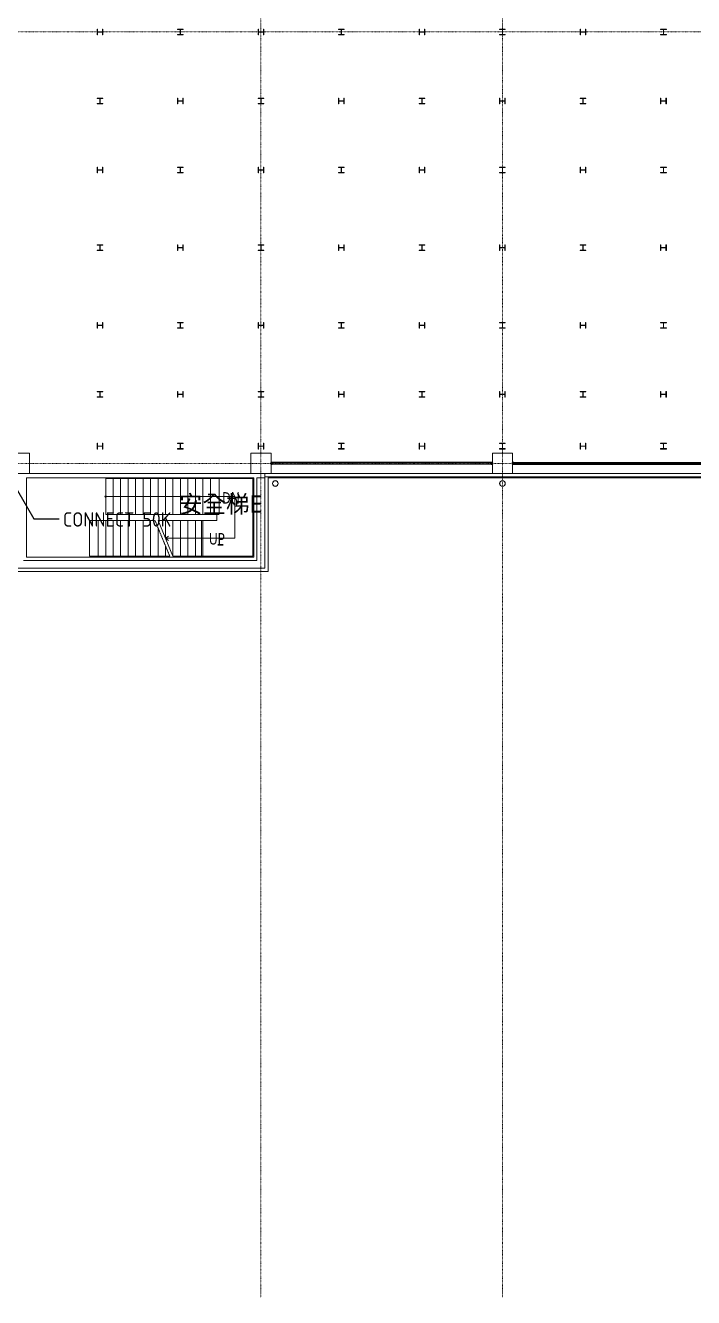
# Model space of a CAD drawing. Extents: x -32000 to 363140, y -29000 to 144266.
# Drawn here: x 176609 to 199847, y -29000 to 15225 of the extents above; entities that cross this region are included whole.
import ezdxf
from ezdxf.enums import TextEntityAlignment as Align

# ---------------------------------------------------------------- set-up
doc = ezdxf.new("R2010")
doc.units = 0
doc.header["$LTSCALE"] = 10
for name, pattern in [('H12PL25$0$JJP_三點線', [0.9, 0.3, -0.15, 0, -0.15, 0, -0.15, 0, -0.15]), ('H12PL25$0$JJP_虛線(退縮線、投影線、地下室範圍、非屬本工程、圖面分區)', [0.45, 0.3, -0.15]), ('H12PL25$0$虛線', [0.846667, 0.423333, -0.423333])]:
    doc.linetypes.add(name, pattern=pattern)
for name, color, linetype in [('H12PL25$0$A-OBJE-MEP', 252, 'Continuous'), ('H12PL25$0$A-STRS', 252, 'Continuous'), ('H12PL25$0$A-TEXT', 252, 'Continuous'), ('H12PL25$0$A-WALL-EX', 252, 'Continuous'), ('H12PL25$0$A-WALL-IN', 252, 'Continuous'), ('H12PL25$0$A-ZONE', 252, 'Continuous'), ('H12PL25$0$S-COL', 252, 'Continuous'), ('H12PL25$0$S-GRID', 252, 'Continuous'), ('XFDP20$0$A-Partition-Col (50K)', 1, 'Continuous'), ('XFDP20$0$A-W-R1 (Rockwool) (50K)', 2, 'Continuous'), ('XFM1P20-200k$0$$0$M-PIPE-TEXT', 3, 'Continuous'), ('XFM1P20-200k$0$$0$M-PIPE-TEXT-ARROR', 91, 'Continuous')]:
    doc.layers.add(name, color=color, linetype=linetype)
doc.styles.add('H12PL25$0$Standard', font='', dxfattribs={"width": 0.8})
doc.styles.add('XFM1P20-200k$0$$0$aa-txt', font='isocp.shx', dxfattribs={"bigfont": 'chineset.shx'})
doc.styles.get('H12PL25$0$Standard').set_extended_font_data('Microsoft JhengHei')
doc.dimstyles.new('XFM1P20-200k$0$$0$adim-200', dxfattribs={"dimscale": 200, "dimtxt": 0.3, "dimasz": 2.5, "dimexe": 0.1, "dimexo": 0.5, "dimgap": 0.15, "dimtad": 0, "dimdec": 4, "dimzin": 3, "dimdsep": 46, "dimtxsty": 'XFM1P20-200k$0$$0$aa-txt', "dimcen": 2.5, "dimclrd": 256, "dimclre": 256, "dimclrt": 256, "dimadec": 0, "dimazin": 0, "dimtfac": 1, "dimtdec": 4, "dimtmove": 0, "dimatfit": 3, "dimfxl": 1, "dimtolj": 1, "dimtzin": 0, "dimarcsym": 0})

# ---------------------------------------------------------------- blocks, each defined once
blk = doc.blocks.new('XFDP20$0$TP1-50-Partition_Col-side')
blk.add_lwpolyline([(-2.5, -4), (-2.5, -3.9), (-2.6, -3.9), (-2.5, -3), (-2.5, -0.3), (-2.4, -0.2), (-0.7, -0.2), (-0.5, -0.2), (-0.1, -0.2), (0, -0.2), (0, -0.2), (0.5, -0.2), (0.6, -0.2), (2.4, -0.2), (2.5, -0.3), (2.5, -3), (2.6, -3.9), (2.5, -3.9), (2.5, -4), (2.7, -4), (2.7, 0), (-2.7, 0), (-2.7, -4)], close=True)
for points in [[(-1.6, -2.1), (-2.3, -2.1, 0.414213), (-2.4, -2.2), (-2.4, -3.6), (-2.5, -3.6), (-2.5, -2.2, -0.414213), (-2.3, -2), (-1.6, -2), (-1.6, -2.1)], [(1.6, -2.1), (2.3, -2.1, -0.414213), (2.4, -2.2), (2.4, -3.6), (2.5, -3.6), (2.5, -2.2, 0.414213), (2.3, -2), (1.6, -2), (1.6, -2.1)]]:
    blk.add_lwpolyline(points, format="xyb")
blk.add_lwpolyline([(2.2, -3.6), (-2.2, -3.6, -0.414214), (-2.3, -3.5), (-2.3, -2.6, -0.414214), (-2.2, -2.5), (-1.3, -2.5, 0.414214), (-1.1, -2.3), (-1.1, -2.2, 0.414214), (-1.3, -2.1), (-1.9, -2.1), (-1.9, -2.1), (-1.3, -2.1, -0.414214), (-1.2, -2.2), (-1.2, -2.3, -0.414214), (-1.3, -2.4), (-2.2, -2.4, 0.414214), (-2.4, -2.6), (-2.4, -3.5, 0.414214), (-2.2, -3.6), (2.2, -3.6, 0.414214), (2.4, -3.5), (2.4, -2.6, 0.414214), (2.2, -2.4), (1.3, -2.4, -0.414214), (1.2, -2.3), (1.2, -2.2, -0.414214), (1.3, -2.1), (1.9, -2.1), (1.9, -2.1), (1.3, -2.1, 0.414214), (1.1, -2.2), (1.1, -2.3, 0.414214), (1.3, -2.5), (2.2, -2.5, -0.414214), (2.3, -2.6), (2.3, -3.5, -0.414214)], format="xyb", close=True)
blk = doc.blocks.new('XFDP20')
at = {"layer": 'XFDP20$0$A-W-R1 (Rockwool) (50K)'}
for p, q in [((192850, 25, 0), (185150, 25, 0)), ((193550, 25, 0), (201250, 25, 0)), ((192850, -25, 0), (185150, -25, 0)), ((193550, -25, 0), (201250, -25, 0))]:
    blk.add_line(p, q, dxfattribs=at)
at = {"layer": 'XFDP20$0$A-Partition-Col (50K)', "yscale": 10, "zscale": 10}
for p, xscale, rotation in [((185150, 0), -10, 90), ((192850, 0, 0), 10, 270), ((193550, 0, 0), -10, 90)]:
    blk.add_blockref('XFDP20$0$TP1-50-Partition_Col-side', p, dxfattribs=dict(at, xscale=xscale, rotation=rotation))
blk = doc.blocks.new('H12PL25')
at = {"layer": 'H12PL25$0$A-OBJE-MEP', "lineweight": 0, "flags": 128}
for points in [[(185395, -700, 1), (185205, -700, 1)], [(193295, -700, 1), (193105, -700, 1)]]:
    blk.add_lwpolyline(points, format="xyb", close=True, dxfattribs=at)
at = {"layer": 'H12PL25$0$A-OBJE-MEP', "lineweight": 0}
for centre in [(185300, -700), (193200, -700)]:
    blk.add_circle(centre, 100, dxfattribs=at)
at = {"layer": 'H12PL25$0$A-STRS', "lineweight": 0}
for p, q in [((179400, -530), (179400, -1780)), ((183040, -530), (179400, -530)), ((179400, -530), (179400, -1780)), ((179660, -530), (179400, -530)), ((179660, -530), (179660, -1780)), ((179660, -1780), (179660, -530)), ((179660, -530), (179660, -1780)), ((179920, -530), (179660, -530)), ((179920, -530), (179920, -1780)), ((179920, -1780), (179920, -530)), ((179920, -530), (179920, -1780)), ((180180, -530), (179920, -530)), ((180180, -530), (180180, -1780)), ((180180, -1780), (180180, -530)), ((180180, -530), (180180, -1780)), ((180440, -530), (180180, -530)), ((180440, -530), (180440, -1780)), ((180440, -1780), (180440, -530)), ((180440, -530), (180440, -1780)), ((180700, -530), (180440, -530)), ((180700, -530), (180700, -1780)), ((180700, -1780), (180700, -530)), ((180700, -530), (180700, -1780)), ((180960, -530), (180700, -530)), ((180960, -530), (180960, -1780)), ((180960, -1780), (180960, -530)), ((180960, -530), (180960, -1780)), ((181220, -530), (180960, -530)), ((181220, -530), (181220, -1780)), ((181220, -1780), (181220, -530)), ((181220, -530), (181220, -1780)), ((181480, -530), (181220, -530)), ((181480, -530), (181480, -1780)), ((181480, -1780), (181480, -530)), ((181480, -530), (181480, -1780)), ((181740, -530), (181480, -530)), ((181740, -530), (181740, -1780)), ((181740, -1780), (181740, -530)), ((181740, -530), (181740, -1780)), ((182000, -530), (181740, -530)), ((182000, -530), (182000, -1780)), ((182000, -1780), (182000, -530)), ((182000, -530), (182000, -1780)), ((182260, -530), (182000, -530)), ((182260, -530), (182260, -1780)), ((182260, -1780), (182260, -530)), ((182260, -530), (182260, -1780)), ((182520, -530), (182260, -530)), ((182520, -530), (182520, -1780)), ((182520, -1780), (182520, -530)), ((182520, -530), (182520, -1780)), ((182780, -530), (182520, -530)), ((182780, -530), (182780, -1780)), ((182780, -1780), (182780, -530)), ((182780, -530), (182780, -1780)), ((183040, -530), (182780, -530)), ((183346.68, -530), (183040, -530)), ((183040, -530), (183040, -1780)), ((183040, -530), (183040, -1780)), ((183040, -530), (183040, -1780)), ((183040, -1780), (183040, -530)), ((184520, -530), (183040, -530)), ((183040, -530), (183040, -1780)), ((184520, -530), (183346.68, -530)), ((184520, -3230), (184520, -530)), ((184520, -3230), (184520, -530)), ((179400, -1155), (179660, -1155)), ((179660, -1155), (183040, -1155)), ((183040, -1155), (183895, -1155)), ((183895, -1155), (183895, -2605)), ((179400, -1780), (183040, -1780)), ((179400, -1780), (179660, -1780)), ((179660, -1780), (179920, -1780)), ((179920, -1780), (180180, -1780)), ((180180, -1780), (180440, -1780)), ((180440, -1780), (180700, -1780)), ((180700, -1780), (180960, -1780)), ((180960, -1780), (181220, -1780)), ((181220, -1780), (181480, -1780)), ((182780, -1980), (181220, -1980)), ((181480, -1980), (181220, -1980)), ((181740, -3230), (181220, -1980)), ((181480, -1780), (181740, -1780)), ((181480, -2605), (181480, -1980)), ((181740, -1980), (181480, -1980)), ((181480, -1980), (181480, -2605)), ((181480, -2605), (181480, -1980)), ((181740, -1780), (182000, -1780)), ((181740, -3230), (181740, -1980)), ((182000, -1980), (181740, -1980)), ((181740, -1980), (181740, -3230)), ((181740, -3230), (181740, -1980)), ((182000, -1780), (182260, -1780)), ((182000, -3230), (182000, -1980)), ((182260, -1980), (182000, -1980)), ((182000, -1980), (182000, -3230)), ((182000, -3230), (182000, -1980)), ((182260, -1780), (182520, -1780)), ((182260, -3230), (182260, -1980)), ((182520, -1980), (182260, -1980)), ((182260, -1980), (182260, -3230)), ((182260, -3230), (182260, -1980)), ((182520, -1780), (182780, -1780)), ((182520, -3230), (182520, -1980)), ((182780, -1980), (182520, -1980)), ((182520, -1980), (182520, -3230)), ((182520, -3230), (182520, -1980)), ((182780, -1780), (183040, -1780)), ((183270, -1980), (182780, -1980)), ((182780, -3230), (182780, -1980)), ((182780, -3230), (182780, -1980)), ((183270, -1980), (182780, -1980)), ((182780, -1980), (182780, -3230)), ((182780, -3230), (182780, -1980)), ((183040, -1780), (183270, -1780)), ((183040, -1780), (183270, -1780)), ((183270, -1780), (183270, -1980)), ((183270, -1780), (183270, -1980)), ((181580, -2530), (181480, -2605)), ((182780, -2605), (181480, -2605)), ((181480, -2605), (181580, -2680)), ((183895, -2605), (182780, -2605)), ((181740, -3230), (182780, -3230)), ((181740, -3230), (182000, -3230)), ((182000, -3230), (182260, -3230)), ((182260, -3230), (182520, -3230)), ((182520, -3230), (182780, -3230)), ((182780, -3230), (184520, -3230)), ((182780, -3230), (184520, -3230))]:
    blk.add_line(p, q, dxfattribs=at)
at = {"layer": 'H12PL25$0$A-STRS', "linetype": 'H12PL25$0$JJP_虛線(退縮線、投影線、地下室範圍、非屬本工程、圖面分區)', "lineweight": 0}
for p, q in [((179664.35, -1780), (179664.35, -530)), ((183346.68, -1780), (183346.68, -530)), ((179140, -1980), (178833.32, -1980)), ((178833.32, -1980), (178833.32, -3230)), ((179140, -3230), (179140, -1980)), ((179400, -1980), (179140, -1980)), ((179140, -1980), (179140, -3230)), ((179400, -3230), (179400, -1980)), ((179660, -1980), (179400, -1980)), ((179400, -1980), (179400, -3230)), ((179400, -3230), (179400, -1980)), ((179660, -3230), (179660, -1980)), ((179920, -1980), (179660, -1980)), ((179660, -1980), (179660, -3230)), ((179660, -3230), (179660, -1980)), ((179920, -3230), (179920, -1980)), ((180180, -1980), (179920, -1980)), ((179920, -1980), (179920, -3230)), ((179920, -3230), (179920, -1980)), ((180180, -3230), (180180, -1980)), ((180440, -1980), (180180, -1980)), ((180180, -1980), (180180, -3230)), ((180180, -3230), (180180, -1980)), ((180440, -3230), (180440, -1980)), ((180700, -1980), (180440, -1980)), ((180440, -1980), (180440, -3230)), ((180440, -3230), (180440, -1980)), ((180700, -3230), (180700, -1980)), ((180960, -1980), (180700, -1980)), ((180700, -1980), (180700, -3230)), ((180700, -3230), (180700, -1980)), ((180960, -3230), (180960, -1980)), ((181111.69, -1980), (180960, -1980)), ((180960, -1980), (180960, -3230)), ((180960, -3230), (180960, -1980)), ((181631.69, -3230), (181111.69, -1980)), ((182733.32, -3230), (182733.32, -1980)), ((183270, -1780), (183346.68, -1780)), ((181220, -3230), (181220, -2240.36)), ((181220, -2240.36), (181220, -3230)), ((181220, -3230), (181220, -2240.36)), ((181480, -3230), (181480, -2865.36)), ((181480, -2865.36), (181480, -3230)), ((181480, -3230), (181480, -2865.36)), ((178833.32, -3230), (179140, -3230)), ((179140, -3230), (179400, -3230)), ((179400, -3230), (179660, -3230)), ((179660, -3230), (179920, -3230)), ((179920, -3230), (180180, -3230)), ((180180, -3230), (180440, -3230)), ((180440, -3230), (180700, -3230)), ((180700, -3230), (180960, -3230)), ((180960, -3230), (181220, -3230)), ((181220, -3230), (181480, -3230)), ((181480, -3230), (181631.69, -3230))]:
    blk.add_line(p, q, dxfattribs=at)
at = {"layer": 'H12PL25$0$A-STRS', "linetype": 'H12PL25$0$虛線', "lineweight": 0}
for p, q in [((181111.69, -1980), (179140, -1980)), ((179140, -3230), (181631.69, -3230))]:
    blk.add_line(p, q, dxfattribs=at)
at = {"layer": 'H12PL25$0$A-STRS', "lineweight": 0, "flags": 128}
blk.add_lwpolyline([(179400, -1180, 1), (179400, -1130, 1)], format="xyb", close=True, dxfattribs=at)
at = {"layer": 'H12PL25$0$A-WALL-EX', "lineweight": 0}
for p, q in [((185050, -350), (184930, -350)), ((184930, -350), (184930, -465)), ((185050, -350), (184930, -350)), ((184930, -465), (185050, -465)), ((184930, -465), (185050, -465)), ((243100, -465), (185050, -465))]:
    blk.add_line(p, q, dxfattribs=at)
at = {"layer": 'H12PL25$0$A-WALL-EX', "lineweight": 0, "flags": 128}
for points in [[(184930, -350), (184930, -3640)], [(185050, -350), (184930, -350)], [(243220, -350), (185050, -350)], [(185050, -500), (185050, -465)], [(185050, -3640), (185050, -465)], [(185050, -500), (243100, -500)], [(185050, -500), (243100, -500)], [(185050, -500), (243100, -500)], [(185050, -500), (243100, -500)], [(176150, -3760), (185050, -3760)], [(184930, -3640), (176270, -3640)], [(185050, -3760), (185050, -3640)]]:
    blk.add_lwpolyline(points, dxfattribs=at)
at = {"layer": 'H12PL25$0$A-WALL-IN', "lineweight": 0, "flags": 128}
for points in [[(184450, -350), (176750, -350)], [(184930, -500), (184930, -350)], [(176650, -3259.5), (176650, -500)], [(176650, -500), (184549.5, -500)], [(184549.5, -500), (184549.5, -3259.5)], [(184662.5, -3372.5), (184662.5, -500)], [(184662.5, -500), (184930, -500)], [(176537, -3372.5), (176650, -3372.5)], [(184549.5, -3259.5), (176650, -3259.5)], [(176650, -3372.5), (184549.5, -3372.5)], [(184662.5, -3372.5), (184549.5, -3372.5)]]:
    blk.add_lwpolyline(points, dxfattribs=at)
at = {"layer": 'H12PL25$0$S-COL', "lineweight": 0, "flags": 128}
for points in [[(179100, 15100), (179112, 15100), (179112, 15017, 0.41421356), (179125, 15004), (179275, 15004, 0.41421356), (179288, 15017), (179288, 15100), (179300, 15100), (179300, 14900), (179288, 14900), (179288, 14983, 0.41421356), (179275, 14996), (179125, 14996, 0.41421356), (179112, 14983), (179112, 14900), (179100, 14900)], [(181900, 14900), (181900, 14912), (181983, 14912, 0.41421356), (181996, 14925), (181996, 15075, 0.41421356), (181983, 15088), (181900, 15088), (181900, 15100), (182100, 15100), (182100, 15088), (182017, 15088, 0.41421356), (182004, 15075), (182004, 14925, 0.41421356), (182017, 14912), (182100, 14912), (182100, 14900)], [(184700, 15100), (184712, 15100), (184712, 15017, 0.41421356), (184725, 15004), (184875, 15004, 0.41421356), (184888, 15017), (184888, 15100), (184900, 15100), (184900, 14900), (184888, 14900), (184888, 14983, 0.41421356), (184875, 14996), (184725, 14996, 0.41421356), (184712, 14983), (184712, 14900), (184700, 14900)], [(187500, 14900), (187500, 14912), (187583, 14912, 0.41421356), (187596, 14925), (187596, 15075, 0.41421356), (187583, 15088), (187500, 15088), (187500, 15100), (187700, 15100), (187700, 15088), (187617, 15088, 0.41421356), (187604, 15075), (187604, 14925, 0.41421356), (187617, 14912), (187700, 14912), (187700, 14900)], [(190300, 15100), (190312, 15100), (190312, 15017, 0.41421356), (190325, 15004), (190475, 15004, 0.41421356), (190488, 15017), (190488, 15100), (190500, 15100), (190500, 14900), (190488, 14900), (190488, 14983, 0.41421356), (190475, 14996), (190325, 14996, 0.41421356), (190312, 14983), (190312, 14900), (190300, 14900)], [(193100, 14900), (193100, 14912), (193183, 14912, 0.41421356), (193196, 14925), (193196, 15075, 0.41421356), (193183, 15088), (193100, 15088), (193100, 15100), (193300, 15100), (193300, 15088), (193217, 15088, 0.41421356), (193204, 15075), (193204, 14925, 0.41421356), (193217, 14912), (193300, 14912), (193300, 14900)], [(195900, 15100), (195912, 15100), (195912, 15017, 0.41421356), (195925, 15004), (196075, 15004, 0.41421356), (196088, 15017), (196088, 15100), (196100, 15100), (196100, 14900), (196088, 14900), (196088, 14983, 0.41421356), (196075, 14996), (195925, 14996, 0.41421356), (195912, 14983), (195912, 14900), (195900, 14900)], [(198700, 14900), (198700, 14912), (198783, 14912, 0.41421356), (198796, 14925), (198796, 15075, 0.41421356), (198783, 15088), (198700, 15088), (198700, 15100), (198900, 15100), (198900, 15088), (198817, 15088, 0.41421356), (198804, 15075), (198804, 14925, 0.41421356), (198817, 14912), (198900, 14912), (198900, 14900)], [(179100, 12500), (179100, 12512), (179183, 12512, 0.41421356), (179196, 12525), (179196, 12675, 0.41421356), (179183, 12688), (179100, 12688), (179100, 12700), (179300, 12700), (179300, 12688), (179217, 12688, 0.41421356), (179204, 12675), (179204, 12525, 0.41421356), (179217, 12512), (179300, 12512), (179300, 12500)], [(181900, 12700), (181912, 12700), (181912, 12617, 0.41421356), (181925, 12604), (182075, 12604, 0.41421356), (182088, 12617), (182088, 12700), (182100, 12700), (182100, 12500), (182088, 12500), (182088, 12583, 0.41421356), (182075, 12596), (181925, 12596, 0.41421356), (181912, 12583), (181912, 12500), (181900, 12500)], [(184700, 12500), (184700, 12512), (184783, 12512, 0.41421356), (184796, 12525), (184796, 12675, 0.41421356), (184783, 12688), (184700, 12688), (184700, 12700), (184900, 12700), (184900, 12688), (184817, 12688, 0.41421356), (184804, 12675), (184804, 12525, 0.41421356), (184817, 12512), (184900, 12512), (184900, 12500)], [(187500, 12700), (187512, 12700), (187512, 12617, 0.41421356), (187525, 12604), (187675, 12604, 0.41421356), (187688, 12617), (187688, 12700), (187700, 12700), (187700, 12500), (187688, 12500), (187688, 12583, 0.41421356), (187675, 12596), (187525, 12596, 0.41421356), (187512, 12583), (187512, 12500), (187500, 12500)], [(190300, 12500), (190300, 12512), (190383, 12512, 0.41421356), (190396, 12525), (190396, 12675, 0.41421356), (190383, 12688), (190300, 12688), (190300, 12700), (190500, 12700), (190500, 12688), (190417, 12688, 0.41421356), (190404, 12675), (190404, 12525, 0.41421356), (190417, 12512), (190500, 12512), (190500, 12500)], [(193100, 12700), (193112, 12700), (193112, 12617, 0.41421356), (193125, 12604), (193275, 12604, 0.41421356), (193288, 12617), (193288, 12700), (193300, 12700), (193300, 12500), (193288, 12500), (193288, 12583, 0.41421356), (193275, 12596), (193125, 12596, 0.41421356), (193112, 12583), (193112, 12500), (193100, 12500)], [(195900, 12500), (195900, 12512), (195983, 12512, 0.41421356), (195996, 12525), (195996, 12675, 0.41421356), (195983, 12688), (195900, 12688), (195900, 12700), (196100, 12700), (196100, 12688), (196017, 12688, 0.41421356), (196004, 12675), (196004, 12525, 0.41421356), (196017, 12512), (196100, 12512), (196100, 12500)], [(198700, 12700), (198712, 12700), (198712, 12617, 0.41421356), (198725, 12604), (198875, 12604, 0.41421356), (198888, 12617), (198888, 12700), (198900, 12700), (198900, 12500), (198888, 12500), (198888, 12583, 0.41421356), (198875, 12596), (198725, 12596, 0.41421356), (198712, 12583), (198712, 12500), (198700, 12500)], [(179100, 10300), (179112, 10300), (179112, 10217, 0.41421356), (179125, 10204), (179275, 10204, 0.41421356), (179288, 10217), (179288, 10300), (179300, 10300), (179300, 10100), (179288, 10100), (179288, 10183, 0.41421356), (179275, 10196), (179125, 10196, 0.41421356), (179112, 10183), (179112, 10100), (179100, 10100)], [(181900, 10100), (181900, 10112), (181983, 10112, 0.41421356), (181996, 10125), (181996, 10275, 0.41421356), (181983, 10288), (181900, 10288), (181900, 10300), (182100, 10300), (182100, 10288), (182017, 10288, 0.41421356), (182004, 10275), (182004, 10125, 0.41421356), (182017, 10112), (182100, 10112), (182100, 10100)], [(184700, 10300), (184712, 10300), (184712, 10217, 0.41421356), (184725, 10204), (184875, 10204, 0.41421356), (184888, 10217), (184888, 10300), (184900, 10300), (184900, 10100), (184888, 10100), (184888, 10183, 0.41421356), (184875, 10196), (184725, 10196, 0.41421356), (184712, 10183), (184712, 10100), (184700, 10100)], [(187500, 10100), (187500, 10112), (187583, 10112, 0.41421356), (187596, 10125), (187596, 10275, 0.41421356), (187583, 10288), (187500, 10288), (187500, 10300), (187700, 10300), (187700, 10288), (187617, 10288, 0.41421356), (187604, 10275), (187604, 10125, 0.41421356), (187617, 10112), (187700, 10112), (187700, 10100)], [(190300, 10300), (190312, 10300), (190312, 10217, 0.41421356), (190325, 10204), (190475, 10204, 0.41421356), (190488, 10217), (190488, 10300), (190500, 10300), (190500, 10100), (190488, 10100), (190488, 10183, 0.41421356), (190475, 10196), (190325, 10196, 0.41421356), (190312, 10183), (190312, 10100), (190300, 10100)], [(193100, 10100), (193100, 10112), (193183, 10112, 0.41421356), (193196, 10125), (193196, 10275, 0.41421356), (193183, 10288), (193100, 10288), (193100, 10300), (193300, 10300), (193300, 10288), (193217, 10288, 0.41421356), (193204, 10275), (193204, 10125, 0.41421356), (193217, 10112), (193300, 10112), (193300, 10100)], [(195900, 10300), (195912, 10300), (195912, 10217, 0.41421356), (195925, 10204), (196075, 10204, 0.41421356), (196088, 10217), (196088, 10300), (196100, 10300), (196100, 10100), (196088, 10100), (196088, 10183, 0.41421356), (196075, 10196), (195925, 10196, 0.41421356), (195912, 10183), (195912, 10100), (195900, 10100)], [(198700, 10100), (198700, 10112), (198783, 10112, 0.41421356), (198796, 10125), (198796, 10275, 0.41421356), (198783, 10288), (198700, 10288), (198700, 10300), (198900, 10300), (198900, 10288), (198817, 10288, 0.41421356), (198804, 10275), (198804, 10125, 0.41421356), (198817, 10112), (198900, 10112), (198900, 10100)], [(179100, 7400), (179100, 7412), (179183, 7412, 0.41421356), (179196, 7425), (179196, 7575, 0.41421356), (179183, 7588), (179100, 7588), (179100, 7600), (179300, 7600), (179300, 7588), (179217, 7588, 0.41421356), (179204, 7575), (179204, 7425, 0.41421356), (179217, 7412), (179300, 7412), (179300, 7400)], [(181900, 7600), (181912, 7600), (181912, 7517, 0.41421356), (181925, 7504), (182075, 7504, 0.41421356), (182088, 7517), (182088, 7600), (182100, 7600), (182100, 7400), (182088, 7400), (182088, 7483, 0.41421356), (182075, 7496), (181925, 7496, 0.41421356), (181912, 7483), (181912, 7400), (181900, 7400)], [(184700, 7400), (184700, 7412), (184783, 7412, 0.41421356), (184796, 7425), (184796, 7575, 0.41421356), (184783, 7588), (184700, 7588), (184700, 7600), (184900, 7600), (184900, 7588), (184817, 7588, 0.41421356), (184804, 7575), (184804, 7425, 0.41421356), (184817, 7412), (184900, 7412), (184900, 7400)], [(187500, 7600), (187512, 7600), (187512, 7517, 0.41421356), (187525, 7504), (187675, 7504, 0.41421356), (187688, 7517), (187688, 7600), (187700, 7600), (187700, 7400), (187688, 7400), (187688, 7483, 0.41421356), (187675, 7496), (187525, 7496, 0.41421356), (187512, 7483), (187512, 7400), (187500, 7400)], [(190300, 7400), (190300, 7412), (190383, 7412, 0.41421356), (190396, 7425), (190396, 7575, 0.41421356), (190383, 7588), (190300, 7588), (190300, 7600), (190500, 7600), (190500, 7588), (190417, 7588, 0.41421356), (190404, 7575), (190404, 7425, 0.41421356), (190417, 7412), (190500, 7412), (190500, 7400)], [(193100, 7600), (193112, 7600), (193112, 7517, 0.41421356), (193125, 7504), (193275, 7504, 0.41421356), (193288, 7517), (193288, 7600), (193300, 7600), (193300, 7400), (193288, 7400), (193288, 7483, 0.41421356), (193275, 7496), (193125, 7496, 0.41421356), (193112, 7483), (193112, 7400), (193100, 7400)], [(195900, 7400), (195900, 7412), (195983, 7412, 0.41421356), (195996, 7425), (195996, 7575, 0.41421356), (195983, 7588), (195900, 7588), (195900, 7600), (196100, 7600), (196100, 7588), (196017, 7588, 0.41421356), (196004, 7575), (196004, 7425, 0.41421356), (196017, 7412), (196100, 7412), (196100, 7400)], [(198700, 7600), (198712, 7600), (198712, 7517, 0.41421356), (198725, 7504), (198875, 7504, 0.41421356), (198888, 7517), (198888, 7600), (198900, 7600), (198900, 7400), (198888, 7400), (198888, 7483, 0.41421356), (198875, 7496), (198725, 7496, 0.41421356), (198712, 7483), (198712, 7400), (198700, 7400)], [(179100, 4900), (179112, 4900), (179112, 4817, 0.41421356), (179125, 4804), (179275, 4804, 0.41421356), (179288, 4817), (179288, 4900), (179300, 4900), (179300, 4700), (179288, 4700), (179288, 4783, 0.41421356), (179275, 4796), (179125, 4796, 0.41421356), (179112, 4783), (179112, 4700), (179100, 4700)], [(181900, 4700), (181900, 4712), (181983, 4712, 0.41421356), (181996, 4725), (181996, 4875, 0.41421356), (181983, 4888), (181900, 4888), (181900, 4900), (182100, 4900), (182100, 4888), (182017, 4888, 0.41421356), (182004, 4875), (182004, 4725, 0.41421356), (182017, 4712), (182100, 4712), (182100, 4700)], [(184700, 4900), (184712, 4900), (184712, 4817, 0.41421356), (184725, 4804), (184875, 4804, 0.41421356), (184888, 4817), (184888, 4900), (184900, 4900), (184900, 4700), (184888, 4700), (184888, 4783, 0.41421356), (184875, 4796), (184725, 4796, 0.41421356), (184712, 4783), (184712, 4700), (184700, 4700)], [(187500, 4700), (187500, 4712), (187583, 4712, 0.41421356), (187596, 4725), (187596, 4875, 0.41421356), (187583, 4888), (187500, 4888), (187500, 4900), (187700, 4900), (187700, 4888), (187617, 4888, 0.41421356), (187604, 4875), (187604, 4725, 0.41421356), (187617, 4712), (187700, 4712), (187700, 4700)], [(190300, 4900), (190312, 4900), (190312, 4817, 0.41421356), (190325, 4804), (190475, 4804, 0.41421356), (190488, 4817), (190488, 4900), (190500, 4900), (190500, 4700), (190488, 4700), (190488, 4783, 0.41421356), (190475, 4796), (190325, 4796, 0.41421356), (190312, 4783), (190312, 4700), (190300, 4700)], [(193100, 4700), (193100, 4712), (193183, 4712, 0.41421356), (193196, 4725), (193196, 4875, 0.41421356), (193183, 4888), (193100, 4888), (193100, 4900), (193300, 4900), (193300, 4888), (193217, 4888, 0.41421356), (193204, 4875), (193204, 4725, 0.41421356), (193217, 4712), (193300, 4712), (193300, 4700)], [(195900, 4900), (195912, 4900), (195912, 4817, 0.41421356), (195925, 4804), (196075, 4804, 0.41421356), (196088, 4817), (196088, 4900), (196100, 4900), (196100, 4700), (196088, 4700), (196088, 4783, 0.41421356), (196075, 4796), (195925, 4796, 0.41421356), (195912, 4783), (195912, 4700), (195900, 4700)], [(198700, 4700), (198700, 4712), (198783, 4712, 0.41421356), (198796, 4725), (198796, 4875, 0.41421356), (198783, 4888), (198700, 4888), (198700, 4900), (198900, 4900), (198900, 4888), (198817, 4888, 0.41421356), (198804, 4875), (198804, 4725, 0.41421356), (198817, 4712), (198900, 4712), (198900, 4700)], [(179100, 2300), (179100, 2312), (179183, 2312, 0.41421356), (179196, 2325), (179196, 2475, 0.41421356), (179183, 2488), (179100, 2488), (179100, 2500), (179300, 2500), (179300, 2488), (179217, 2488, 0.41421356), (179204, 2475), (179204, 2325, 0.41421356), (179217, 2312), (179300, 2312), (179300, 2300)], [(181900, 2500), (181912, 2500), (181912, 2417, 0.41421356), (181925, 2404), (182075, 2404, 0.41421356), (182088, 2417), (182088, 2500), (182100, 2500), (182100, 2300), (182088, 2300), (182088, 2383, 0.41421356), (182075, 2396), (181925, 2396, 0.41421356), (181912, 2383), (181912, 2300), (181900, 2300)], [(184700, 2300), (184700, 2312), (184783, 2312, 0.41421356), (184796, 2325), (184796, 2475, 0.41421356), (184783, 2488), (184700, 2488), (184700, 2500), (184900, 2500), (184900, 2488), (184817, 2488, 0.41421356), (184804, 2475), (184804, 2325, 0.41421356), (184817, 2312), (184900, 2312), (184900, 2300)], [(187500, 2500), (187512, 2500), (187512, 2417, 0.41421356), (187525, 2404), (187675, 2404, 0.41421356), (187688, 2417), (187688, 2500), (187700, 2500), (187700, 2300), (187688, 2300), (187688, 2383, 0.41421356), (187675, 2396), (187525, 2396, 0.41421356), (187512, 2383), (187512, 2300), (187500, 2300)], [(190300, 2300), (190300, 2312), (190383, 2312, 0.41421356), (190396, 2325), (190396, 2475, 0.41421356), (190383, 2488), (190300, 2488), (190300, 2500), (190500, 2500), (190500, 2488), (190417, 2488, 0.41421356), (190404, 2475), (190404, 2325, 0.41421356), (190417, 2312), (190500, 2312), (190500, 2300)], [(193100, 2500), (193112, 2500), (193112, 2417, 0.41421356), (193125, 2404), (193275, 2404, 0.41421356), (193288, 2417), (193288, 2500), (193300, 2500), (193300, 2300), (193288, 2300), (193288, 2383, 0.41421356), (193275, 2396), (193125, 2396, 0.41421356), (193112, 2383), (193112, 2300), (193100, 2300)], [(195900, 2300), (195900, 2312), (195983, 2312, 0.41421356), (195996, 2325), (195996, 2475, 0.41421356), (195983, 2488), (195900, 2488), (195900, 2500), (196100, 2500), (196100, 2488), (196017, 2488, 0.41421356), (196004, 2475), (196004, 2325, 0.41421356), (196017, 2312), (196100, 2312), (196100, 2300)], [(198700, 2500), (198712, 2500), (198712, 2417, 0.41421356), (198725, 2404), (198875, 2404, 0.41421356), (198888, 2417), (198888, 2500), (198900, 2500), (198900, 2300), (198888, 2300), (198888, 2383, 0.41421356), (198875, 2396), (198725, 2396, 0.41421356), (198712, 2383), (198712, 2300), (198700, 2300)], [(179100, 700), (179112, 700), (179112, 617, 0.41421356), (179125, 604), (179275, 604, 0.41421356), (179288, 617), (179288, 700), (179300, 700), (179300, 500), (179288, 500), (179288, 583, 0.41421356), (179275, 596), (179125, 596, 0.41421356), (179112, 583), (179112, 500), (179100, 500)], [(181900, 500), (181900, 512), (181983, 512, 0.41421356), (181996, 525), (181996, 675, 0.41421356), (181983, 688), (181900, 688), (181900, 700), (182100, 700), (182100, 688), (182017, 688, 0.41421356), (182004, 675), (182004, 525, 0.41421356), (182017, 512), (182100, 512), (182100, 500)], [(184700, 700), (184712, 700), (184712, 617, 0.41421356), (184725, 604), (184875, 604, 0.41421356), (184888, 617), (184888, 700), (184900, 700), (184900, 500), (184888, 500), (184888, 583, 0.41421356), (184875, 596), (184725, 596, 0.41421356), (184712, 583), (184712, 500), (184700, 500)], [(187500, 500), (187500, 512), (187583, 512, 0.41421356), (187596, 525), (187596, 675, 0.41421356), (187583, 688), (187500, 688), (187500, 700), (187700, 700), (187700, 688), (187617, 688, 0.41421356), (187604, 675), (187604, 525, 0.41421356), (187617, 512), (187700, 512), (187700, 500)], [(190300, 700), (190312, 700), (190312, 617, 0.41421356), (190325, 604), (190475, 604, 0.41421356), (190488, 617), (190488, 700), (190500, 700), (190500, 500), (190488, 500), (190488, 583, 0.41421356), (190475, 596), (190325, 596, 0.41421356), (190312, 583), (190312, 500), (190300, 500)], [(193100, 500), (193100, 512), (193183, 512, 0.41421356), (193196, 525), (193196, 675, 0.41421356), (193183, 688), (193100, 688), (193100, 700), (193300, 700), (193300, 688), (193217, 688, 0.41421356), (193204, 675), (193204, 525, 0.41421356), (193217, 512), (193300, 512), (193300, 500)], [(195900, 700), (195912, 700), (195912, 617, 0.41421356), (195925, 604), (196075, 604, 0.41421356), (196088, 617), (196088, 700), (196100, 700), (196100, 500), (196088, 500), (196088, 583, 0.41421356), (196075, 596), (195925, 596, 0.41421356), (195912, 583), (195912, 500), (195900, 500)], [(198700, 500), (198700, 512), (198783, 512, 0.41421356), (198796, 525), (198796, 675, 0.41421356), (198783, 688), (198700, 688), (198700, 700), (198900, 700), (198900, 688), (198817, 688, 0.41421356), (198804, 675), (198804, 525, 0.41421356), (198817, 512), (198900, 512), (198900, 500)]]:
    blk.add_lwpolyline(points, format="xyb", close=True, dxfattribs=at)
for points in [[(176270, -350), (176750, -350), (176750, 350), (176050, 350), (176050, -350)], [(185150, -350), (185150, 350), (184450, 350), (184450, -350), (184930, -350)], [(193550, -350), (193550, 350), (192850, 350), (192850, -350)]]:
    blk.add_lwpolyline(points, dxfattribs=at)
at = {"layer": 'H12PL25$0$S-GRID', "linetype": 'H12PL25$0$JJP_三點線', "lineweight": 0}
for p, q in [((184800, 128250), (184800, -28000)), ((193200, 128250), (193200, -28000)), ((-29000, 15000), (289600, 15000)), ((-29000, 0), (289600, 0)), ((184800, -28000), (184800, -29000)), ((193200, -28000), (193200, -29000))]:
    blk.add_line(p, q, dxfattribs=at)
blk.add_blockref('XFDP20', (0, 0))
at = {"layer": 'H12PL25$0$A-TEXT', "linetype": 'Continuous', "lineweight": 0, "char_height": 400, "attachment_point": 4, "style": 'H12PL25$0$Standard'}
for s, insert in [('\\A1;DN', (183446.14, -1200.61)), ('\\A1;UP', (182989.82, -2624.51))]:
    blk.add_mtext(s, dxfattribs=dict(at, insert=insert))
at = {"layer": 'H12PL25$0$A-ZONE', "style": 'H12PL25$0$Standard'}
for s, p in [('安全梯E', (183393.11, -1114.51)), ('-', (183393.11, -2456.4))]:
    blk.add_text(s, height=600, dxfattribs=at).set_placement(p, align=Align.TOP_CENTER)
blk = doc.blocks.new('XFM1P20-200k')
at = {"layer": 'XFM1P20-200k$0$$0$M-PIPE-TEXT', "style": 'XFM1P20-200k$0$$0$aa-txt'}
blk.add_text('CONNECT 50K', height=500, dxfattribs=at).set_placement((177914, -1949, 0), align=Align.MIDDLE_LEFT)
at = {"layer": 'XFM1P20-200k$0$$0$M-PIPE-TEXT-ARROR'}
blk.add_leader([(175001, 1350, 0), (176901, -1928, 0), (177787, -1928, 0)], dimstyle='XFM1P20-200k$0$$0$adim-200', dxfattribs=at)

msp = doc.modelspace()

# ---------------------------------------------------------------- block references
msp.add_blockref('H12PL25', (0, 0))

# ---------------------------------------------------------------- next in the draw order: block references
msp.add_blockref('XFM1P20-200k', (0, 0))

doc.saveas('drawing.dxf')
